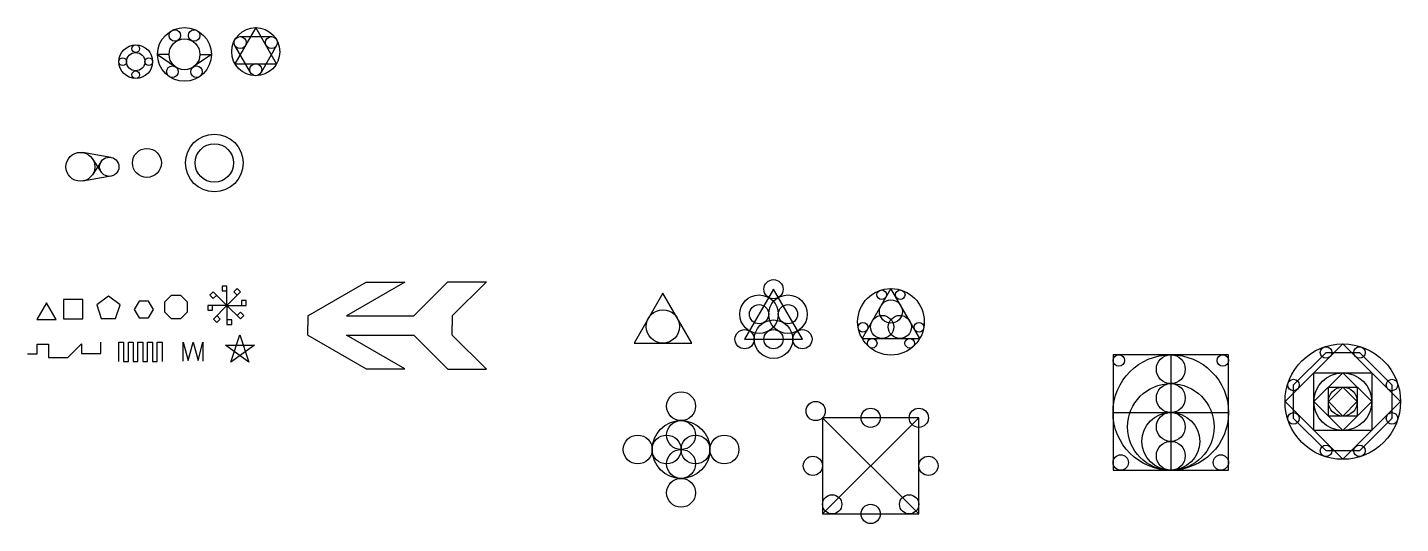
# Model space of a CAD drawing. Header units: millimetres. Extents: x 0 to 1426, y -212 to 304.
import ezdxf

# ---------------------------------------------------------------- set-up
doc = ezdxf.new("R2010")
doc.units = ezdxf.units.MM

# ---------------------------------------------------------------- blocks, each defined once
blk = doc.blocks.new('*U10')
for p, q in [((10, 2.5), (5, 2.5)), ((5, 2.5), (5, -2.5)), ((10, -2.5), (10, 2.5)), ((-10, -2.5), (10, -2.5))]:
    blk.add_line(p, q)
blk = doc.blocks.new('*U11')
at = {"color": 0, "linetype": 'ByBlock', "lineweight": -2, "transparency": 16777216}
for p, rotation in [((198.4, 20.7), 135), ((204.8, 25.4), 89.99999999999997), ((212.6, 24.2), 44.99999999999999), ((197.3, 12.9), 180), ((202, 6.5), 224.9999999999999), ((216.1, 10.1), 314.9999999999999), ((209.8, 5.4), 270)]:
    blk.add_blockref('*U10', p, dxfattribs=dict(at, rotation=rotation))
blk.add_blockref('*U10', (217.3, 17.9), dxfattribs=at)
blk = doc.blocks.new('*U12')
blk.add_circle((0, 0), 15)
blk = doc.blocks.new('*U13')
at = {"color": 0, "linetype": 'ByBlock', "lineweight": -2, "transparency": 16777216}
for p, rotation in [((678.9, -89.5), 90), ((633.9, -134.5), 180), ((678.9, -179.5), 270)]:
    blk.add_blockref('*U12', p, dxfattribs=dict(at, rotation=rotation))
blk.add_blockref('*U12', (723.9, -134.5), dxfattribs=at)
blk = doc.blocks.new('*U16')
blk.add_circle((0, 0), 4)
blk = doc.blocks.new('*U17')
at = {"color": 0, "linetype": 'ByBlock', "lineweight": -2, "transparency": 16777216}
for p, rotation in [((112.6, 282.3), 90), ((99, 268.8), 180), ((112.6, 255.2), 270)]:
    blk.add_blockref('*U16', p, dxfattribs=dict(at, rotation=rotation))
blk.add_blockref('*U16', (126.1, 268.8), dxfattribs=at)
blk = doc.blocks.new('*U18')
blk.add_circle((0, 0), 6.25)
blk = doc.blocks.new('*U19')
at = {"color": 0, "linetype": 'ByBlock', "lineweight": -2, "transparency": 16777216}
blk.add_blockref('*U18', (221, 288.6), dxfattribs=at)
for p, rotation in [((253.5, 288.6), 239.9999999999999), ((237.2, 260.5), 120)]:
    blk.add_blockref('*U18', p, dxfattribs=dict(at, rotation=rotation))

msp = doc.modelspace()

# ---------------------------------------------------------------- linework, layer by layer
for p, q in [((237.2, 304.2), (215.6, 266.7)), ((258.9, 266.7), (237.2, 304.2)), ((231.8, 257.4), (215.6, 285.5)), ((221, 294.9), (253.5, 294.9)), ((258.9, 285.5), (242.7, 257.4)), ((147.2, 276.4), (135.2, 276.4)), ((135.2, 276.4), (154, 263.3)), ((191.2, 276.4), (172.3, 263.3)), ((179.2, 276.4), (191.2, 276.4)), ((215.6, 266.7), (258.9, 266.7)), ((86.7, 169.3), (57.6, 174.3)), ((67.4, 168), (76.8, 153.9)), ((76.8, 165.1), (67.6, 151.2)), ((86.7, 149.6), (57.6, 144.7)), ((291.3, 4.4), (351.9, 39.4)), ((391.9, 39.4), (331.3, 4.4)), ((351.9, 39.4), (391.9, 39.4)), ((401.3, 4.4), (436.7, 39.8)), ((436.7, 39.8), (476.7, 39.8)), ((476.7, 39.8), (441.3, 4.4)), ((774.9, 32.2), (744.9, -19.8)), ((804.9, -19.8), (774.9, 32.2)), ((896.9, 33), (866.9, -19)), ((926.9, -19), (896.9, 33)), ((20, 18.1), (10, 0.8)), ((30, 0.8), (20, 18.1)), ((57.7, 21.5), (37.7, 21.5)), ((37.7, 21.5), (37.7, 1.5)), ((57.7, 1.5), (57.7, 21.5)), ((84.2, 24.9), (72.1, 16)), ((72.1, 16), (76.7, 1.8)), ((96.3, 16), (84.2, 24.9)), ((91.7, 1.8), (96.3, 16)), ((116, 19.7), (111, 11.1)), ((126, 19.7), (116, 19.7)), ((131, 11.1), (126, 19.7)), ((149.4, 25.8), (142.3, 18.7)), ((142.3, 18.7), (142.3, 8.7)), ((159.4, 25.8), (149.4, 25.8)), ((166.5, 18.7), (159.4, 25.8)), ((166.5, 8.7), (166.5, 18.7)), ((660.1, 28.2), (630.1, -23.8)), ((690.1, -23.8), (660.1, 28.2)), ((10, 0.8), (30, 0.8)), ((37.7, 1.5), (57.7, 1.5)), ((76.7, 1.8), (91.7, 1.8)), ((111, 11.1), (116, 2.4)), ((116, 2.4), (126, 2.4)), ((126, 2.4), (131, 11.1)), ((142.3, 8.7), (149.4, 1.7)), ((149.4, 1.7), (159.4, 1.7)), ((159.4, 1.7), (166.5, 8.7)), ((291.3, 4.4), (291.3, -5.6)), ((331.3, 4.4), (401.3, 4.4)), ((441.3, 4.4), (441.3, -5.6)), ((291.3, -15.6), (291.3, -5.6)), ((441.3, -15.6), (441.3, -5.6)), ((10.1, -34.9), (10.1, -24.9)), ((10.1, -24.9), (22.1, -24.9)), ((22.1, -24.9), (22.1, -38.9)), ((42.1, -38.9), (56.3, -24.7)), ((56.3, -24.7), (56.3, -34.7)), ((76.3, -34.7), (76.3, -22.7)), ((94.9, -43), (94.9, -23)), ((94.9, -23), (99.9, -23)), ((99.9, -23), (99.9, -43)), ((104.9, -43), (104.9, -23)), ((104.9, -23), (109.9, -23)), ((109.9, -23), (109.9, -43)), ((114.9, -43), (114.9, -23)), ((114.9, -23), (119.9, -23)), ((119.9, -23), (119.9, -43)), ((124.9, -43), (124.9, -23)), ((124.9, -23), (129.9, -23)), ((129.9, -23), (129.9, -43)), ((134.9, -43), (134.9, -23)), ((134.9, -23), (139.9, -23)), ((139.9, -23), (139.9, -43)), ((161.7, -42.7), (161.7, -22.7)), ((161.7, -22.7), (166.9, -42)), ((166.9, -42), (172.1, -22.7)), ((172.1, -22.7), (177.3, -42)), ((177.3, -42), (182.4, -22.7)), ((182.4, -22.7), (182.4, -42.7)), ((205.8, -26.1), (235.8, -26.1)), ((230.1, -43.8), (205.8, -26.1)), ((211.5, -43.8), (220.8, -15.2)), ((235.8, -26.1), (211.5, -43.8)), ((220.8, -15.2), (230.1, -43.8)), ((291.3, -15.6), (351.9, -50.6)), ((391.9, -50.6), (331.3, -15.6)), ((331.3, -15.6), (401.3, -15.6)), ((401.3, -15.6), (436.7, -50.9)), ((476.7, -50.9), (441.3, -15.6)), ((630.1, -23.8), (690.1, -23.8)), ((744.9, -19.8), (804.9, -19.8)), ((866.9, -19), (926.9, -19)), ((1366.1, -24.7), (1306.1, -84.7)), ((1426.1, -84.7), (1366.1, -24.7)), ((0.1, -34.9), (10.1, -34.9)), ((22.1, -38.9), (42.1, -38.9)), ((56.3, -34.7), (76.3, -34.7)), ((1247.5, -36), (1127.5, -36)), ((1127.5, -36), (1127.5, -156)), ((1187.5, -36), (1187.5, -156)), ((1247.5, -156), (1247.5, -36)), ((1314.9, -67.4), (1348.7, -33.6)), ((1348.7, -33.6), (1383.4, -33.6)), ((1383.4, -33.6), (1417.2, -67.4)), ((99.9, -43), (104.9, -43)), ((109.9, -43), (114.9, -43)), ((119.9, -43), (124.9, -43)), ((129.9, -43), (134.9, -43)), ((351.9, -50.6), (391.9, -50.6)), ((436.7, -50.9), (476.7, -50.9)), ((1336.1, -54.7), (1396.1, -54.7)), ((1336.1, -114.7), (1336.1, -54.7)), ((1366.1, -54.7), (1336.1, -84.7)), ((1396.1, -84.7), (1366.1, -54.7)), ((1366.1, -54.7), (1366.1, -54.7)), ((1396.1, -54.7), (1396.1, -114.7)), ((1314.9, -102.1), (1314.9, -67.4)), ((1351.1, -69.7), (1381.1, -69.7)), ((1351.1, -99.7), (1351.1, -69.7)), ((1366.1, -69.7), (1351.1, -84.7)), ((1381.1, -84.7), (1366.1, -69.7)), ((1381.1, -69.7), (1381.1, -99.7)), ((1417.2, -67.4), (1417.2, -102.1)), ((1306.1, -84.7), (1366.1, -144.7)), ((1336.1, -84.7), (1366.1, -114.7)), ((1351.1, -84.7), (1366.1, -99.7)), ((1366.1, -144.7), (1426.1, -84.7)), ((1366.1, -114.7), (1396.1, -84.7)), ((1366.1, -99.7), (1381.1, -84.7)), ((1127.5, -96), (1247.5, -96)), ((1381.1, -99.7), (1351.1, -99.7)), ((925.8, -101.5), (825.8, -101.5)), ((825.8, -101.5), (825.8, -201.5)), ((825.8, -201.5), (925.8, -101.5)), ((825.8, -101.5), (925.8, -201.5)), ((925.8, -201.5), (925.8, -101.5)), ((1348.7, -135.9), (1314.9, -102.1)), ((1417.2, -102.1), (1383.4, -135.9)), ((1396.1, -114.7), (1336.1, -114.7)), ((1383.4, -135.9), (1348.7, -135.9)), ((1127.5, -156), (1247.5, -156)), ((825.8, -201.5), (925.8, -201.5))]:
    msp.add_line(p, q)
for centre, radius in [((163.2, 276.4), 28), ((153.2, 296), 6), ((173.2, 296), 6), ((237.2, 279.2), 25), ((112.6, 268.8), 17.5), ((163.2, 276.4), 16), ((112.6, 268.8), 9.53), ((150.6, 258.4), 6), ((175.7, 258.4), 6), ((194.2, 163.5), 30), ((55.1, 159.5), 15), ((124.2, 163.5), 15), ((194.2, 163.5), 20), ((85.1, 159.5), 10), ((774.9, 32.2), 10), ((896.9, -1.7), 34.6), ((887.3, 26.4), 5), ((906.5, 26.4), 5), ((759.9, 6.2), 20), ((759.9, 6.2), 10), ((789.9, 6.2), 20), ((789.9, 6.2), 10), ((896.9, 9), 12), ((660.1, -6.5), 17.3), ((774.9, -19.8), 20), ((887.7, -7), 12), ((906.1, -7), 12), ((744.9, -19.8), 10), ((774.9, -19.8), 10), ((804.9, -19.8), 10), ((867.8, -7.4), 5), ((926, -7.4), 5), ((877.4, -24), 5), ((916.4, -24), 5), ((1366.1, -84.7), 60), ((1348.7, -33.6), 6), ((1383.4, -33.6), 6), ((1187.5, -96), 60), ((1133.5, -42), 6), ((1187.5, -51), 15), ((1241.5, -42), 6), ((1366.1, -84.7), 30), ((1187.5, -111), 45), ((1187.5, -81), 15), ((1314.9, -67.4), 6), ((1366.1, -84.7), 15), ((1417.2, -67.4), 6), ((818.7, -94.5), 10), ((875.8, -101.5), 10), ((925.8, -101.5), 10), ((1187.5, -126), 30), ((1187.5, -111), 15), ((1314.9, -102.1), 6), ((1417.2, -102.1), 6), ((678.9, -134.5), 30), ((678.9, -119.5), 15), ((663.9, -134.5), 15), ((693.9, -134.5), 15), ((693.9, -134.5), 15), ((1187.5, -141), 15), ((678.9, -149.5), 15), ((815.8, -151.5), 10), ((935.8, -151.5), 10), ((1135.5, -148), 8), ((1239.5, -148), 8), ((1348.7, -135.9), 6), ((1383.4, -135.9), 6), ((835.8, -191.5), 10), ((915.8, -191.5), 10), ((875.8, -201.5), 10)]:
    msp.add_circle(centre, radius)

# ---------------------------------------------------------------- block references
for name in ['*U17', '*U19', '*U11', '*U13']:
    msp.add_blockref(name, (0, 0))

doc.saveas('drawing.dxf')
